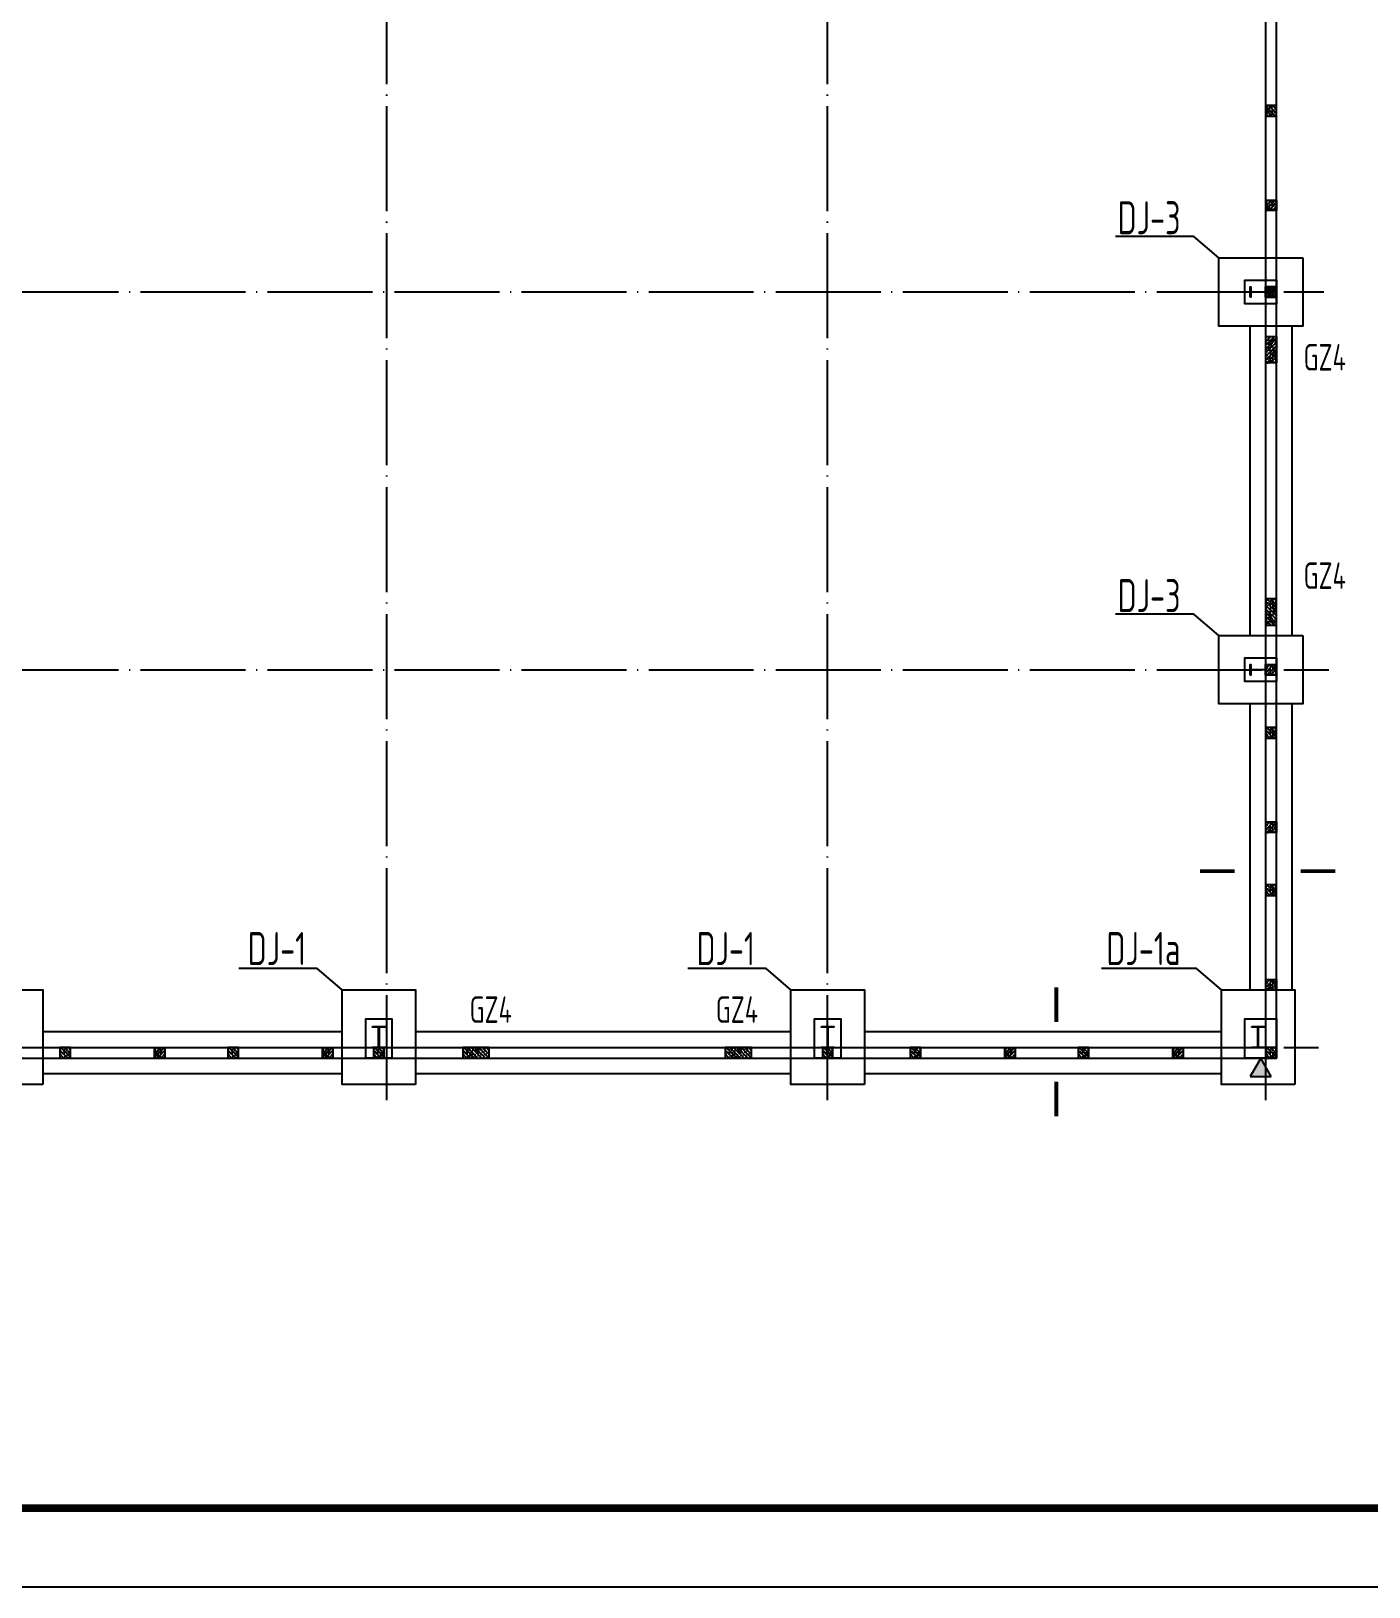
# Model space of a CAD drawing. Extents: x 32461 to 372567, y -698896 to 182569.
# Drawn here: x 129568 to 155054, y -64707 to -35060 of the extents above; entities that cross this region are included whole.
import ezdxf

# ---------------------------------------------------------------- set-up
doc = ezdxf.new("R2010")
doc.units = 0
doc.header["$LTSCALE"] = 1000
doc.header["$MEASUREMENT"] = 0
doc.linetypes.add('DASHDOT', pattern=[25.4, 12.7, -6.35, 0, -6.35])
doc.linetypes.add('DOTE', pattern=[2.42, 2, -0.2, 0.02, -0.2])
for name, color, linetype in [('DHX', 1, 'DASHDOT'), ('DIM_SYMB', 3, 'CONTINUOUS'), ('DOTE', 252, 'CONTINUOUS'), ('GZ', 30, 'CONTINUOUS'), ('GZWZ', 20, 'CONTINUOUS'), ('PUB_TITLE', 4, 'CONTINUOUS'), ('S1', 2, 'CONTINUOUS'), ('WALL', 6, 'CONTINUOUS'), ('基础', 2, 'CONTINUOUS'), ('基础编号', 255, 'CONTINUOUS'), ('柱', 2, 'CONTINUOUS'), ('钢柱', 3, 'CONTINUOUS')]:
    doc.layers.add(name, color=color, linetype=linetype)
doc.styles.add('TSSD_REIN', font='atssdeng.shx', dxfattribs={"width": 0.7, "bigfont": 'atssdchn.shx'})

msp = doc.modelspace()

# ---------------------------------------------------------------- hatches: boundary and pattern name
at = {"layer": 'DHX'}
msp.add_hatch(color=256, dxfattribs=at).paths.add_polyline_path([(152790, -54978.6), (153189.7, -54978.6), (152993.1, -54630.6)])
at = {"layer": 'GZ'}
h = msp.add_hatch(dxfattribs=at)
h.set_pattern_fill('钢筋混凝土', color=256, scale=20, style=0)
h.set_pattern_definition([(135, (206677.694, -112285.523), (35.35534, 35.35534), []), (130, (206677.69, -112285.52), (-143.45204, -12.55043), [15, -165]), (185, (206677.7, -112285.52), (27.75027, 150.43843), [12, -132]), (79.5486, (206665.74, -112286.57), (-115.70188, 137.8879), [12.74804, -140.22842]), (133.8158, (206677.7, -112245.52), (-213.4482, -33.1038), [22.5, -247.5]), (83.3644, (206659.9, -112248.28), (-186.93254, 194.82357), [19.12206, -210.3426]), (188.8158, (206677.7, -112245.52), (-186.9324, 194.8237), [18, -198]), (159, (206657.69, -112255.52), (-119.38141, -80.52378), [15, -165]), (214, (206657.7, -112255.52), (-48.66307, 145.03), [12, -132]), (108.5486, (206647.75, -112262.23), (-168.04453, 64.5061), [12.74804, -140.22842]), (142.5, (206677.694, -112285.523), (-2.43197, 66.57877), [0, -130.4, 0, -134, 0, -132.5]), (172.5, (206677.694, -112285.52), (-52.61391, 78.88234), [0, -76.4, 0, -127.4, 0, -50.5]), (212.5, (206722.294, -112285.523), (-106.764487, -4.510974), [0, -50, 0, -156, 0, -207]), (222.5, (206742.29, -112285.52), (-116.63723, 20.021), [0, -65, 0, -103.6, 0, -147])])
h.paths.add_polyline_path([(153293.1, -36480.4), (153093.1, -36480.4), (153093.1, -36680.4), (153293.1, -36680.4)])
h = msp.add_hatch(dxfattribs=at)
h.set_pattern_fill('钢筋混凝土', color=256, scale=20, style=0)
h.set_pattern_definition([(225, (206677.694, 37324.805), (35.35534, -35.35534), []), (230, (206677.69, 37324.8), (-143.45204, 12.55043), [15, -165]), (175, (206677.7, 37324.8), (27.75027, -150.43843), [12, -132]), (280.4514, (206665.74, 37325.85), (-115.70188, -137.8879), [12.74804, -140.22842]), (226.1842, (206677.7, 37284.8), (-213.4482, 33.1038), [22.5, -247.5]), (276.6356, (206659.9, 37287.56), (-186.93254, -194.82357), [19.12206, -210.3426]), (171.1842, (206677.7, 37284.8), (-186.9324, -194.8237), [18, -198]), (201, (206657.69, 37294.8), (-119.38141, 80.52378), [15, -165]), (146, (206657.7, 37294.8), (-48.66307, -145.03), [12, -132]), (251.4514, (206647.75, 37301.52), (-168.04453, -64.5061), [12.74804, -140.22842]), (217.5, (206677.694, 37324.805), (-2.43197, -66.57877), [0, -130.4, 0, -134, 0, -132.5]), (187.5, (206677.694, 37324.805), (-52.61391, -78.88234), [0, -76.4, 0, -127.4, 0, -50.5]), (147.5, (206722.294, 37324.805), (-106.764487, 4.510974), [0, -50, 0, -156, 0, -207]), (137.5, (206742.29, 37324.805), (-116.63723, -20.021), [0, -65, 0, -103.6, 0, -147])])
h.paths.add_polyline_path([(153293.1, -38480.4), (153093.1, -38480.4), (153093.1, -38280.4), (153293.1, -38280.4)])
h = msp.add_hatch(dxfattribs=at)
h.set_pattern_fill('钢筋混凝土', color=256, scale=20, style=0)
h.set_pattern_definition([(135, (206677.694, -115735.726), (35.35534, 35.35534), []), (130, (206677.69, -115735.73), (-143.45204, -12.55043), [15, -165]), (185, (206677.7, -115735.73), (27.75027, 150.43843), [12, -132]), (79.5486, (206665.74, -115736.77), (-115.70188, 137.8879), [12.74804, -140.22842]), (133.8158, (206677.7, -115695.73), (-213.4482, -33.1038), [22.5, -247.5]), (83.3644, (206659.9, -115698.48), (-186.93254, 194.82357), [19.12206, -210.3426]), (188.8158, (206677.7, -115695.73), (-186.9324, 194.8237), [18, -198]), (159, (206657.69, -115705.73), (-119.38141, -80.52378), [15, -165]), (214, (206657.7, -115705.73), (-48.66307, 145.03), [12, -132]), (108.5486, (206647.75, -115712.44), (-168.04453, 64.5061), [12.74804, -140.22842]), (142.5, (206677.694, -115735.726), (-2.43197, 66.57877), [0, -130.4, 0, -134, 0, -132.5]), (172.5, (206677.694, -115735.726), (-52.61391, 78.88234), [0, -76.4, 0, -127.4, 0, -50.5]), (212.5, (206722.294, -115735.726), (-106.764487, -4.510974), [0, -50, 0, -156, 0, -207]), (222.5, (206742.29, -115735.73), (-116.63723, 20.021), [0, -65, 0, -103.6, 0, -147])])
h.paths.add_polyline_path([(153293.1, -39930.6), (153093.1, -39930.6), (153093.1, -40130.6), (153293.1, -40130.6)])
h = msp.add_hatch(dxfattribs=at)
h.set_pattern_fill('钢筋混凝土', color=256, scale=20, style=0)
h.set_pattern_definition([(45, (99708.41, -115735.726), (-35.35534, 35.35534), []), (50, (99708.41, -115735.73), (143.45204, -12.55043), [15, -165]), (355, (99708.41, -115735.73), (-27.75027, 150.43843), [12, -132]), (100.4514, (99720.36, -115736.77), (115.70188, 137.8879), [12.74804, -140.22842]), (46.1842, (99708.4, -115695.73), (213.4482, -33.1038), [22.5, -247.5]), (96.6356, (99726.2, -115698.48), (186.93254, 194.82357), [19.12206, -210.3426]), (351.1842, (99708.4, -115695.73), (186.9324, 194.8237), [18, -198]), (21, (99728.41, -115705.73), (119.38141, -80.52378), [15, -165]), (326, (99728.41, -115705.73), (48.66307, 145.03), [12, -132]), (71.4514, (99738.36, -115712.44), (168.04453, 64.5061), [12.74804, -140.22842]), (37.5, (99708.41, -115735.726), (2.43197, 66.57877), [0, -130.4, 0, -134, 0, -132.5]), (7.5, (99708.41, -115735.726), (52.61391, 78.88234), [0, -76.4, 0, -127.4, 0, -50.5]), (327.5, (99663.81, -115735.726), (106.764487, -4.510974), [0, -50, 0, -156, 0, -207]), (317.5, (99643.81, -115735.73), (116.63723, 20.021), [0, -65, 0, -103.6, 0, -147])])
h.paths.add_polyline_path([(153093.1, -39930.6), (153293.1, -39930.6), (153293.1, -40130.6), (153093.1, -40130.6)])
h = msp.add_hatch(dxfattribs=at)
h.set_pattern_fill('钢筋混凝土', color=256, scale=20, style=0)
h.set_pattern_definition([(45, (99708.41, -116985.726), (-35.35534, 35.35534), []), (50, (99708.41, -116985.73), (143.45204, -12.55043), [15, -165]), (355, (99708.41, -116985.73), (-27.75027, 150.43843), [12, -132]), (100.4514, (99720.36, -116986.77), (115.70188, 137.8879), [12.74804, -140.22842]), (46.1842, (99708.4, -116945.73), (213.4482, -33.1038), [22.5, -247.5]), (96.6356, (99726.2, -116948.48), (186.93254, 194.82357), [19.12206, -210.3426]), (351.1842, (99708.4, -116945.73), (186.9324, 194.8237), [18, -198]), (21, (99728.41, -116955.73), (119.38141, -80.52378), [15, -165]), (326, (99728.41, -116955.73), (48.66307, 145.03), [12, -132]), (71.4514, (99738.36, -116962.44), (168.04453, 64.5061), [12.74804, -140.22842]), (37.5, (99708.41, -116985.726), (2.43197, 66.57877), [0, -130.4, 0, -134, 0, -132.5]), (7.5, (99708.41, -116985.726), (52.61391, 78.88234), [0, -76.4, 0, -127.4, 0, -50.5]), (327.5, (99663.81, -116985.726), (106.764487, -4.510974), [0, -50, 0, -156, 0, -207]), (317.5, (99643.81, -116985.73), (116.63723, 20.021), [0, -65, 0, -103.6, 0, -147])])
h.paths.add_polyline_path([(153093.1, -40880.6), (153293.1, -40880.6), (153293.1, -41380.6), (153093.1, -41380.6)])
h = msp.add_hatch(dxfattribs=at)
h.set_pattern_fill('钢筋混凝土', color=256, scale=20, style=0)
h.set_pattern_definition([(315, (99708.41, 29724.6), (-35.35534, -35.35534), []), (310, (99708.41, 29724.6), (143.45204, 12.55043), [15, -165]), (5, (99708.41, 29724.6), (-27.75027, -150.43843), [12, -132]), (259.5486, (99720.36, 29725.65), (115.70188, -137.8879), [12.74804, -140.22842]), (313.8158, (99708.4, 29684.6), (213.4482, 33.1038), [22.5, -247.5]), (263.3644, (99726.2, 29687.36), (186.93254, -194.82357), [19.12206, -210.3426]), (8.8158, (99708.4, 29684.6), (186.9324, -194.8237), [18, -198]), (339, (99728.41, 29694.6), (119.38141, 80.52378), [15, -165]), (34, (99728.41, 29694.6), (48.66307, -145.03), [12, -132]), (288.5486, (99738.36, 29701.31), (168.04453, -64.5061), [12.74804, -140.22842]), (322.5, (99708.41, 29724.6), (2.43197, -66.57877), [0, -130.4, 0, -134, 0, -132.5]), (352.5, (99708.41, 29724.6), (52.61391, -78.88234), [0, -76.4, 0, -127.4, 0, -50.5]), (32.5, (99663.81, 29724.6), (106.764487, 4.510974), [0, -50, 0, -156, 0, -207]), (42.5, (99643.81, 29724.6), (116.63723, -20.021), [0, -65, 0, -103.6, 0, -147])])
h.paths.add_polyline_path([(153093.1, -46380.6), (153293.1, -46380.6), (153293.1, -45880.6), (153093.1, -45880.6)])
h = msp.add_hatch(dxfattribs=at)
h.set_pattern_fill('钢筋混凝土', color=256, scale=20, style=0)
h.set_pattern_definition([(45, (99708.41, -122935.726), (-35.35534, 35.35534), []), (50, (99708.41, -122935.73), (143.45204, -12.55043), [15, -165]), (355, (99708.41, -122935.73), (-27.75027, 150.43843), [12, -132]), (100.4514, (99720.36, -122936.77), (115.70188, 137.8879), [12.74804, -140.22842]), (46.1842, (99708.4, -122895.73), (213.4482, -33.1038), [22.5, -247.5]), (96.6356, (99726.2, -122898.48), (186.93254, 194.82357), [19.12206, -210.3426]), (351.1842, (99708.4, -122895.73), (186.9324, 194.8237), [18, -198]), (21, (99728.41, -122905.73), (119.38141, -80.52378), [15, -165]), (326, (99728.41, -122905.73), (48.66307, 145.03), [12, -132]), (71.4514, (99738.36, -122912.44), (168.04453, 64.5061), [12.74804, -140.22842]), (37.5, (99708.41, -122935.726), (2.43197, 66.57877), [0, -130.4, 0, -134, 0, -132.5]), (7.5, (99708.41, -122935.726), (52.61391, 78.88234), [0, -76.4, 0, -127.4, 0, -50.5]), (327.5, (99663.81, -122935.726), (106.764487, -4.510974), [0, -50, 0, -156, 0, -207]), (317.5, (99643.81, -122935.73), (116.63723, 20.021), [0, -65, 0, -103.6, 0, -147])])
h.paths.add_polyline_path([(153093.1, -47130.6), (153293.1, -47130.6), (153293.1, -47330.6), (153093.1, -47330.6)])
h = msp.add_hatch(dxfattribs=at)
h.set_pattern_fill('钢筋混凝土', color=256, scale=20, style=0)
h.set_pattern_definition([(315, (99708.41, 27274.32), (-35.35534, -35.35534), []), (310, (99708.41, 27274.32), (143.45204, 12.55043), [15, -165]), (5, (99708.41, 27274.32), (-27.75027, -150.43843), [12, -132]), (259.5486, (99720.36, 27275.37), (115.70188, -137.8879), [12.74804, -140.22842]), (313.8158, (99708.4, 27234.32), (213.4482, 33.1038), [22.5, -247.5]), (263.3644, (99726.2, 27237.08), (186.93254, -194.82357), [19.12206, -210.3426]), (8.8158, (99708.4, 27234.32), (186.9324, -194.8237), [18, -198]), (339, (99728.41, 27244.32), (119.38141, 80.52378), [15, -165]), (34, (99728.41, 27244.32), (48.66307, -145.03), [12, -132]), (288.5486, (99738.36, 27251.03), (168.04453, -64.5061), [12.74804, -140.22842]), (322.5, (99708.41, 27274.32), (2.43197, -66.57877), [0, -130.4, 0, -134, 0, -132.5]), (352.5, (99708.41, 27274.32), (52.61391, -78.88234), [0, -76.4, 0, -127.4, 0, -50.5]), (32.5, (99663.81, 27274.32), (106.764487, 4.510974), [0, -50, 0, -156, 0, -207]), (42.5, (99643.81, 27274.32), (116.63723, -20.021), [0, -65, 0, -103.6, 0, -147])])
h.paths.add_polyline_path([(153093.1, -48530.8), (153293.1, -48530.8), (153293.1, -48330.8), (153093.1, -48330.8)])
h = msp.add_hatch(dxfattribs=at)
h.set_pattern_fill('钢筋混凝土', color=256, scale=20, style=0)
h.set_pattern_definition([(45, (99708.41, -125936.01), (-35.35534, 35.35534), []), (50, (99708.41, -125936.01), (143.45204, -12.55043), [15, -165]), (355, (99708.41, -125936.01), (-27.75027, 150.43843), [12, -132]), (100.4514, (99720.36, -125937.05), (115.70188, 137.8879), [12.74804, -140.22842]), (46.1842, (99708.4, -125896.01), (213.4482, -33.1038), [22.5, -247.5]), (96.6356, (99726.2, -125898.77), (186.93254, 194.82357), [19.12206, -210.3426]), (351.1842, (99708.4, -125896), (186.9324, 194.8237), [18, -198]), (21, (99728.41, -125906.01), (119.38141, -80.52378), [15, -165]), (326, (99728.41, -125906.01), (48.66307, 145.03), [12, -132]), (71.4514, (99738.36, -125912.72), (168.04453, 64.5061), [12.74804, -140.22842]), (37.5, (99708.41, -125936.01), (2.43197, 66.57877), [0, -130.4, 0, -134, 0, -132.5]), (7.5, (99708.41, -125936.01), (52.61391, 78.88234), [0, -76.4, 0, -127.4, 0, -50.5]), (327.5, (99663.81, -125936.01), (106.764487, -4.510974), [0, -50, 0, -156, 0, -207]), (317.5, (99643.81, -125936.01), (116.63723, 20.021), [0, -65, 0, -103.6, 0, -147])])
h.paths.add_polyline_path([(153093.1, -50130.8), (153293.1, -50130.8), (153293.1, -50330.8), (153093.1, -50330.8)])
h = msp.add_hatch(dxfattribs=at)
h.set_pattern_fill('钢筋混凝土', color=256, scale=20, style=0)
h.set_pattern_definition([(315, (99708.41, 24274.805), (-35.35534, -35.35534), []), (310, (99708.41, 24274.8), (143.45204, 12.55043), [15, -165]), (5, (99708.41, 24274.8), (-27.75027, -150.43843), [12, -132]), (259.5486, (99720.36, 24275.85), (115.70188, -137.8879), [12.74804, -140.22842]), (313.8158, (99708.4, 24234.8), (213.4482, 33.1038), [22.5, -247.5]), (263.3644, (99726.2, 24237.56), (186.93254, -194.82357), [19.12206, -210.3426]), (8.8158, (99708.4, 24234.8), (186.9324, -194.8237), [18, -198]), (339, (99728.41, 24244.8), (119.38141, 80.52378), [15, -165]), (34, (99728.41, 24244.8), (48.66307, -145.03), [12, -132]), (288.5486, (99738.36, 24251.52), (168.04453, -64.5061), [12.74804, -140.22842]), (322.5, (99708.41, 24274.805), (2.43197, -66.57877), [0, -130.4, 0, -134, 0, -132.5]), (352.5, (99708.41, 24274.805), (52.61391, -78.88234), [0, -76.4, 0, -127.4, 0, -50.5]), (32.5, (99663.81, 24274.805), (106.764487, 4.510974), [0, -50, 0, -156, 0, -207]), (42.5, (99643.81, 24274.805), (116.63723, -20.021), [0, -65, 0, -103.6, 0, -147])])
h.paths.add_polyline_path([(153093.1, -51530.4), (153293.1, -51530.4), (153293.1, -51330.4), (153093.1, -51330.4)])
h = msp.add_hatch(dxfattribs=at)
h.set_pattern_fill('钢筋混凝土', color=256, scale=20, style=0)
h.set_pattern_definition([(45, (99708.41, -128935.523), (-35.35534, 35.35534), []), (50, (99708.41, -128935.52), (143.45204, -12.55043), [15, -165]), (355, (99708.41, -128935.52), (-27.75027, 150.43843), [12, -132]), (100.4514, (99720.36, -128936.57), (115.70188, 137.8879), [12.74804, -140.22842]), (46.1842, (99708.4, -128895.52), (213.4482, -33.1038), [22.5, -247.5]), (96.6356, (99726.2, -128898.28), (186.93254, 194.82357), [19.12206, -210.3426]), (351.1842, (99708.4, -128895.52), (186.9324, 194.8237), [18, -198]), (21, (99728.41, -128905.52), (119.38141, -80.52378), [15, -165]), (326, (99728.41, -128905.52), (48.66307, 145.03), [12, -132]), (71.4514, (99738.36, -128912.23), (168.04453, 64.5061), [12.74804, -140.22842]), (37.5, (99708.41, -128935.523), (2.43197, 66.57877), [0, -130.4, 0, -134, 0, -132.5]), (7.5, (99708.41, -128935.52), (52.61391, 78.88234), [0, -76.4, 0, -127.4, 0, -50.5]), (327.5, (99663.81, -128935.523), (106.764487, -4.510974), [0, -50, 0, -156, 0, -207]), (317.5, (99643.81, -128935.52), (116.63723, 20.021), [0, -65, 0, -103.6, 0, -147])])
h.paths.add_polyline_path([(153093.1, -53130.4), (153293.1, -53130.4), (153293.1, -53330.4), (153093.1, -53330.4)])
h = msp.add_hatch(dxfattribs=at)
h.set_pattern_fill('钢筋混凝土', color=256, scale=20, style=0)
h.set_pattern_definition([(315, (76733.367, 21174.6), (-35.35534, -35.35534), []), (310, (76733.37, 21174.6), (143.45204, 12.55043), [15, -165]), (5, (76733.37, 21174.6), (-27.75027, -150.43843), [12, -132]), (259.5486, (76745.32, 21175.65), (115.70188, -137.8879), [12.74804, -140.22842]), (313.8158, (76733.37, 21134.6), (213.4482, 33.1038), [22.5, -247.5]), (263.3644, (76751.15, 21137.36), (186.93254, -194.82357), [19.12206, -210.3426]), (8.8158, (76733.37, 21134.6), (186.9324, -194.8237), [18, -198]), (339, (76753.37, 21144.6), (119.38141, 80.52378), [15, -165]), (34, (76753.37, 21144.6), (48.66307, -145.03), [12, -132]), (288.5486, (76763.32, 21151.31), (168.04453, -64.5061), [12.74804, -140.22842]), (322.5, (76733.37, 21174.6), (2.43197, -66.57877), [0, -130.4, 0, -134, 0, -132.5]), (352.5, (76733.37, 21174.6), (52.61391, -78.88234), [0, -76.4, 0, -127.4, 0, -50.5]), (32.5, (76688.77, 21174.6), (106.764487, 4.510974), [0, -50, 0, -156, 0, -207]), (42.5, (76668.77, 21174.6), (116.63723, -20.021), [0, -65, 0, -103.6, 0, -147])])
h.paths.add_polyline_path([(130118, -54630.6), (130318, -54630.6), (130318, -54430.6), (130118, -54430.6)])
h = msp.add_hatch(dxfattribs=at)
h.set_pattern_fill('钢筋混凝土', color=256, scale=20, style=0)
h.set_pattern_definition([(225, (185502.65, 21174.6), (35.35534, -35.35534), []), (230, (185502.65, 21174.6), (-143.45204, 12.55043), [15, -165]), (175, (185502.65, 21174.6), (27.75027, -150.43843), [12, -132]), (280.4514, (185490.7, 21175.65), (-115.70188, -137.8879), [12.74804, -140.22842]), (226.1842, (185502.65, 21134.6), (-213.4482, 33.1038), [22.5, -247.5]), (276.6356, (185484.86, 21137.36), (-186.93254, -194.82357), [19.12206, -210.3426]), (171.1842, (185502.65, 21134.6), (-186.9324, -194.8237), [18, -198]), (201, (185482.65, 21144.6), (-119.38141, 80.52378), [15, -165]), (146, (185482.65, 21144.6), (-48.66307, -145.03), [12, -132]), (251.4514, (185472.7, 21151.31), (-168.04453, -64.5061), [12.74804, -140.22842]), (217.5, (185502.65, 21174.6), (-2.43197, -66.57877), [0, -130.4, 0, -134, 0, -132.5]), (187.5, (185502.65, 21174.6), (-52.61391, -78.88234), [0, -76.4, 0, -127.4, 0, -50.5]), (147.5, (185547.25, 21174.6), (-106.764487, 4.510974), [0, -50, 0, -156, 0, -207]), (137.5, (185567.25, 21174.6), (-116.63723, -20.021), [0, -65, 0, -103.6, 0, -147])])
h.paths.add_polyline_path([(132118, -54630.6), (131918, -54630.6), (131918, -54430.6), (132118, -54430.6)])
h = msp.add_hatch(dxfattribs=at)
h.set_pattern_fill('钢筋混凝土', color=256, scale=20, style=0)
h.set_pattern_definition([(315, (79933.673, 21174.6), (-35.35534, -35.35534), []), (310, (79933.67, 21174.6), (143.45204, 12.55043), [15, -165]), (5, (79933.67, 21174.6), (-27.75027, -150.43843), [12, -132]), (259.5486, (79945.63, 21175.65), (115.70188, -137.8879), [12.74804, -140.22842]), (313.8158, (79933.67, 21134.6), (213.4482, 33.1038), [22.5, -247.5]), (263.3644, (79951.46, 21137.36), (186.93254, -194.82357), [19.12206, -210.3426]), (8.8158, (79933.67, 21134.6), (186.9324, -194.8237), [18, -198]), (339, (79953.67, 21144.6), (119.38141, 80.52378), [15, -165]), (34, (79953.67, 21144.6), (48.66307, -145.03), [12, -132]), (288.5486, (79963.62, 21151.31), (168.04453, -64.5061), [12.74804, -140.22842]), (322.5, (79933.673, 21174.6), (2.43197, -66.57877), [0, -130.4, 0, -134, 0, -132.5]), (352.5, (79933.67, 21174.6), (52.61391, -78.88234), [0, -76.4, 0, -127.4, 0, -50.5]), (32.5, (79889.073, 21174.6), (106.764487, 4.510974), [0, -50, 0, -156, 0, -207]), (42.5, (79869.07, 21174.6), (116.63723, -20.021), [0, -65, 0, -103.6, 0, -147])])
h.paths.add_polyline_path([(133318.3, -54630.6), (133518.3, -54630.6), (133518.3, -54430.6), (133318.3, -54430.6)])
h = msp.add_hatch(dxfattribs=at)
h.set_pattern_fill('钢筋混凝土', color=256, scale=20, style=0)
h.set_pattern_definition([(225, (188702.96, 21174.6), (35.35534, -35.35534), []), (230, (188702.96, 21174.6), (-143.45204, 12.55043), [15, -165]), (175, (188702.96, 21174.6), (27.75027, -150.43843), [12, -132]), (280.4514, (188691, 21175.65), (-115.70188, -137.8879), [12.74804, -140.22842]), (226.1842, (188702.96, 21134.6), (-213.4482, 33.1038), [22.5, -247.5]), (276.6356, (188685.17, 21137.36), (-186.93254, -194.82357), [19.12206, -210.3426]), (171.1842, (188702.96, 21134.6), (-186.9324, -194.8237), [18, -198]), (201, (188682.96, 21144.6), (-119.38141, 80.52378), [15, -165]), (146, (188682.96, 21144.6), (-48.66307, -145.03), [12, -132]), (251.4514, (188673.01, 21151.31), (-168.04453, -64.5061), [12.74804, -140.22842]), (217.5, (188702.96, 21174.6), (-2.43197, -66.57877), [0, -130.4, 0, -134, 0, -132.5]), (187.5, (188702.96, 21174.6), (-52.61391, -78.88234), [0, -76.4, 0, -127.4, 0, -50.5]), (147.5, (188747.56, 21174.6), (-106.764487, 4.510974), [0, -50, 0, -156, 0, -207]), (137.5, (188767.56, 21174.6), (-116.63723, -20.021), [0, -65, 0, -103.6, 0, -147])])
h.paths.add_polyline_path([(135318.3, -54630.6), (135118.3, -54630.6), (135118.3, -54430.6), (135318.3, -54430.6)])
h = msp.add_hatch(dxfattribs=at)
h.set_pattern_fill('钢筋混凝土', color=256, scale=20, style=0)
h.set_pattern_definition([(315, (82708.41, 21174.6), (-35.35534, -35.35534), []), (310, (82708.41, 21174.6), (143.45204, 12.55043), [15, -165]), (5, (82708.41, 21174.6), (-27.75027, -150.43843), [12, -132]), (259.5486, (82720.36, 21175.65), (115.70188, -137.8879), [12.74804, -140.22842]), (313.8158, (82708.4, 21134.6), (213.4482, 33.1038), [22.5, -247.5]), (263.3644, (82726.2, 21137.36), (186.93254, -194.82357), [19.12206, -210.3426]), (8.8158, (82708.4, 21134.6), (186.9324, -194.8237), [18, -198]), (339, (82728.41, 21144.6), (119.38141, 80.52378), [15, -165]), (34, (82728.41, 21144.6), (48.66307, -145.03), [12, -132]), (288.5486, (82738.36, 21151.31), (168.04453, -64.5061), [12.74804, -140.22842]), (322.5, (82708.41, 21174.6), (2.43197, -66.57877), [0, -130.4, 0, -134, 0, -132.5]), (352.5, (82708.41, 21174.6), (52.61391, -78.88234), [0, -76.4, 0, -127.4, 0, -50.5]), (32.5, (82663.81, 21174.6), (106.764487, 4.510974), [0, -50, 0, -156, 0, -207]), (42.5, (82643.81, 21174.6), (116.63723, -20.021), [0, -65, 0, -103.6, 0, -147])])
h.paths.add_polyline_path([(136093.1, -54630.6), (136293.1, -54630.6), (136293.1, -54430.6), (136093.1, -54430.6)])
h = msp.add_hatch(dxfattribs=at)
h.set_pattern_fill('钢筋混凝土', color=256, scale=20, style=0)
h.set_pattern_definition([(315, (84408.41, 21174.6), (-35.35534, -35.35534), []), (310, (84408.41, 21174.6), (143.45204, 12.55043), [15, -165]), (5, (84408.41, 21174.6), (-27.75027, -150.43843), [12, -132]), (259.5486, (84420.36, 21175.65), (115.70188, -137.8879), [12.74804, -140.22842]), (313.8158, (84408.4, 21134.6), (213.4482, 33.1038), [22.5, -247.5]), (263.3644, (84426.2, 21137.36), (186.93254, -194.82357), [19.12206, -210.3426]), (8.8158, (84408.4, 21134.6), (186.9324, -194.8237), [18, -198]), (339, (84428.41, 21144.6), (119.38141, 80.52378), [15, -165]), (34, (84428.41, 21144.6), (48.66307, -145.03), [12, -132]), (288.5486, (84438.36, 21151.31), (168.04453, -64.5061), [12.74804, -140.22842]), (322.5, (84408.41, 21174.6), (2.43197, -66.57877), [0, -130.4, 0, -134, 0, -132.5]), (352.5, (84408.41, 21174.6), (52.61391, -78.88234), [0, -76.4, 0, -127.4, 0, -50.5]), (32.5, (84363.81, 21174.6), (106.764487, 4.510974), [0, -50, 0, -156, 0, -207]), (42.5, (84343.81, 21174.6), (116.63723, -20.021), [0, -65, 0, -103.6, 0, -147])])
h.paths.add_polyline_path([(137793.1, -54630.6), (138293.1, -54630.6), (138293.1, -54430.6), (137793.1, -54430.6)])
h = msp.add_hatch(dxfattribs=at)
h.set_pattern_fill('钢筋混凝土', color=256, scale=20, style=0)
h.set_pattern_definition([(315, (89408.41, 21174.6), (-35.35534, -35.35534), []), (310, (89408.41, 21174.6), (143.45204, 12.55043), [15, -165]), (5, (89408.41, 21174.6), (-27.75027, -150.43843), [12, -132]), (259.5486, (89420.36, 21175.65), (115.70188, -137.8879), [12.74804, -140.22842]), (313.8158, (89408.4, 21134.6), (213.4482, 33.1038), [22.5, -247.5]), (263.3644, (89426.2, 21137.36), (186.93254, -194.82357), [19.12206, -210.3426]), (8.8158, (89408.4, 21134.6), (186.9324, -194.8237), [18, -198]), (339, (89428.41, 21144.6), (119.38141, 80.52378), [15, -165]), (34, (89428.41, 21144.6), (48.66307, -145.03), [12, -132]), (288.5486, (89438.36, 21151.31), (168.04453, -64.5061), [12.74804, -140.22842]), (322.5, (89408.41, 21174.6), (2.43197, -66.57877), [0, -130.4, 0, -134, 0, -132.5]), (352.5, (89408.41, 21174.6), (52.61391, -78.88234), [0, -76.4, 0, -127.4, 0, -50.5]), (32.5, (89363.81, 21174.6), (106.764487, 4.510974), [0, -50, 0, -156, 0, -207]), (42.5, (89343.81, 21174.6), (116.63723, -20.021), [0, -65, 0, -103.6, 0, -147])])
h.paths.add_polyline_path([(142793.1, -54630.6), (143293.1, -54630.6), (143293.1, -54430.6), (142793.1, -54430.6)])
h = msp.add_hatch(dxfattribs=at)
h.set_pattern_fill('钢筋混凝土', color=256, scale=20, style=0)
h.set_pattern_definition([(315, (91258.41, 21174.6), (-35.35534, -35.35534), []), (310, (91258.41, 21174.6), (143.45204, 12.55043), [15, -165]), (5, (91258.41, 21174.6), (-27.75027, -150.43843), [12, -132]), (259.5486, (91270.36, 21175.65), (115.70188, -137.8879), [12.74804, -140.22842]), (313.8158, (91258.4, 21134.6), (213.4482, 33.1038), [22.5, -247.5]), (263.3644, (91276.2, 21137.36), (186.93254, -194.82357), [19.12206, -210.3426]), (8.8158, (91258.4, 21134.6), (186.9324, -194.8237), [18, -198]), (339, (91278.41, 21144.6), (119.38141, 80.52378), [15, -165]), (34, (91278.41, 21144.6), (48.66307, -145.03), [12, -132]), (288.5486, (91288.36, 21151.31), (168.04453, -64.5061), [12.74804, -140.22842]), (322.5, (91258.41, 21174.6), (2.43197, -66.57877), [0, -130.4, 0, -134, 0, -132.5]), (352.5, (91258.41, 21174.6), (52.61391, -78.88234), [0, -76.4, 0, -127.4, 0, -50.5]), (32.5, (91213.81, 21174.6), (106.764487, 4.510974), [0, -50, 0, -156, 0, -207]), (42.5, (91193.81, 21174.6), (116.63723, -20.021), [0, -65, 0, -103.6, 0, -147])])
h.paths.add_polyline_path([(144643.1, -54630.6), (144843.1, -54630.6), (144843.1, -54430.6), (144643.1, -54430.6)])
h = msp.add_hatch(dxfattribs=at)
h.set_pattern_fill('钢筋混凝土', color=256, scale=20, style=0)
h.set_pattern_definition([(315, (92933.35, 21174.6), (-35.35534, -35.35534), []), (310, (92933.35, 21174.6), (143.45204, 12.55043), [15, -165]), (5, (92933.35, 21174.6), (-27.75027, -150.43843), [12, -132]), (259.5486, (92945.3, 21175.65), (115.70188, -137.8879), [12.74804, -140.22842]), (313.8158, (92933.35, 21134.6), (213.4482, 33.1038), [22.5, -247.5]), (263.3644, (92951.14, 21137.36), (186.93254, -194.82357), [19.12206, -210.3426]), (8.8158, (92933.35, 21134.6), (186.9324, -194.8237), [18, -198]), (339, (92953.35, 21144.6), (119.38141, 80.52378), [15, -165]), (34, (92953.35, 21144.6), (48.66307, -145.03), [12, -132]), (288.5486, (92963.3, 21151.31), (168.04453, -64.5061), [12.74804, -140.22842]), (322.5, (92933.35, 21174.6), (2.43197, -66.57877), [0, -130.4, 0, -134, 0, -132.5]), (352.5, (92933.35, 21174.6), (52.61391, -78.88234), [0, -76.4, 0, -127.4, 0, -50.5]), (32.5, (92888.75, 21174.6), (106.764487, 4.510974), [0, -50, 0, -156, 0, -207]), (42.5, (92868.75, 21174.6), (116.63723, -20.021), [0, -65, 0, -103.6, 0, -147])])
h.paths.add_polyline_path([(146318, -54630.6), (146518, -54630.6), (146518, -54430.6), (146318, -54430.6)])
h = msp.add_hatch(dxfattribs=at)
h.set_pattern_fill('钢筋混凝土', color=256, scale=20, style=0)
h.set_pattern_definition([(225, (201702.636, 21174.6), (35.35534, -35.35534), []), (230, (201702.64, 21174.6), (-143.45204, 12.55043), [15, -165]), (175, (201702.64, 21174.6), (27.75027, -150.43843), [12, -132]), (280.4514, (201690.68, 21175.65), (-115.70188, -137.8879), [12.74804, -140.22842]), (226.1842, (201702.64, 21134.6), (-213.4482, 33.1038), [22.5, -247.5]), (276.6356, (201684.85, 21137.36), (-186.93254, -194.82357), [19.12206, -210.3426]), (171.1842, (201702.64, 21134.6), (-186.9324, -194.8237), [18, -198]), (201, (201682.64, 21144.6), (-119.38141, 80.52378), [15, -165]), (146, (201682.64, 21144.6), (-48.66307, -145.03), [12, -132]), (251.4514, (201672.69, 21151.31), (-168.04453, -64.5061), [12.74804, -140.22842]), (217.5, (201702.636, 21174.6), (-2.43197, -66.57877), [0, -130.4, 0, -134, 0, -132.5]), (187.5, (201702.636, 21174.6), (-52.61391, -78.88234), [0, -76.4, 0, -127.4, 0, -50.5]), (147.5, (201747.236, 21174.6), (-106.764487, 4.510974), [0, -50, 0, -156, 0, -207]), (137.5, (201767.24, 21174.6), (-116.63723, -20.021), [0, -65, 0, -103.6, 0, -147])])
h.paths.add_polyline_path([(148318, -54630.6), (148118, -54630.6), (148118, -54430.6), (148318, -54430.6)])
h = msp.add_hatch(dxfattribs=at)
h.set_pattern_fill('钢筋混凝土', color=256, scale=20, style=0)
h.set_pattern_definition([(315, (96133.657, 21174.6), (-35.35534, -35.35534), []), (310, (96133.66, 21174.6), (143.45204, 12.55043), [15, -165]), (5, (96133.66, 21174.6), (-27.75027, -150.43843), [12, -132]), (259.5486, (96145.61, 21175.65), (115.70188, -137.8879), [12.74804, -140.22842]), (313.8158, (96133.66, 21134.6), (213.4482, 33.1038), [22.5, -247.5]), (263.3644, (96151.44, 21137.36), (186.93254, -194.82357), [19.12206, -210.3426]), (8.8158, (96133.66, 21134.6), (186.9324, -194.8237), [18, -198]), (339, (96153.66, 21144.6), (119.38141, 80.52378), [15, -165]), (34, (96153.66, 21144.6), (48.66307, -145.03), [12, -132]), (288.5486, (96163.6, 21151.31), (168.04453, -64.5061), [12.74804, -140.22842]), (322.5, (96133.657, 21174.6), (2.43197, -66.57877), [0, -130.4, 0, -134, 0, -132.5]), (352.5, (96133.66, 21174.6), (52.61391, -78.88234), [0, -76.4, 0, -127.4, 0, -50.5]), (32.5, (96089.057, 21174.6), (106.764487, 4.510974), [0, -50, 0, -156, 0, -207]), (42.5, (96069.06, 21174.6), (116.63723, -20.021), [0, -65, 0, -103.6, 0, -147])])
h.paths.add_polyline_path([(149518.3, -54630.6), (149718.3, -54630.6), (149718.3, -54430.6), (149518.3, -54430.6)])
h = msp.add_hatch(dxfattribs=at)
h.set_pattern_fill('钢筋混凝土', color=256, scale=20, style=0)
h.set_pattern_definition([(225, (204902.94, 21174.6), (35.35534, -35.35534), []), (230, (204902.94, 21174.6), (-143.45204, 12.55043), [15, -165]), (175, (204902.94, 21174.6), (27.75027, -150.43843), [12, -132]), (280.4514, (204890.99, 21175.65), (-115.70188, -137.8879), [12.74804, -140.22842]), (226.1842, (204902.94, 21134.6), (-213.4482, 33.1038), [22.5, -247.5]), (276.6356, (204885.15, 21137.36), (-186.93254, -194.82357), [19.12206, -210.3426]), (171.1842, (204902.94, 21134.6), (-186.9324, -194.8237), [18, -198]), (201, (204882.94, 21144.6), (-119.38141, 80.52378), [15, -165]), (146, (204882.94, 21144.6), (-48.66307, -145.03), [12, -132]), (251.4514, (204872.99, 21151.31), (-168.04453, -64.5061), [12.74804, -140.22842]), (217.5, (204902.94, 21174.6), (-2.43197, -66.57877), [0, -130.4, 0, -134, 0, -132.5]), (187.5, (204902.94, 21174.6), (-52.61391, -78.88234), [0, -76.4, 0, -127.4, 0, -50.5]), (147.5, (204947.54, 21174.6), (-106.764487, 4.510974), [0, -50, 0, -156, 0, -207]), (137.5, (204967.54, 21174.6), (-116.63723, -20.021), [0, -65, 0, -103.6, 0, -147])])
h.paths.add_polyline_path([(151518.3, -54630.6), (151318.3, -54630.6), (151318.3, -54430.6), (151518.3, -54430.6)])
h = msp.add_hatch(dxfattribs=at)
h.set_pattern_fill('钢筋混凝土', color=256, scale=20, style=0)
h.set_pattern_definition([(315, (99708.41, 21174.6), (-35.35534, -35.35534), []), (310, (99708.41, 21174.6), (143.45204, 12.55043), [15, -165]), (5, (99708.41, 21174.6), (-27.75027, -150.43843), [12, -132]), (259.5486, (99720.36, 21175.65), (115.70188, -137.8879), [12.74804, -140.22842]), (313.8158, (99708.4, 21134.6), (213.4482, 33.1038), [22.5, -247.5]), (263.3644, (99726.2, 21137.36), (186.93254, -194.82357), [19.12206, -210.3426]), (8.8158, (99708.4, 21134.6), (186.9324, -194.8237), [18, -198]), (339, (99728.41, 21144.6), (119.38141, 80.52378), [15, -165]), (34, (99728.41, 21144.6), (48.66307, -145.03), [12, -132]), (288.5486, (99738.36, 21151.31), (168.04453, -64.5061), [12.74804, -140.22842]), (322.5, (99708.41, 21174.6), (2.43197, -66.57877), [0, -130.4, 0, -134, 0, -132.5]), (352.5, (99708.41, 21174.6), (52.61391, -78.88234), [0, -76.4, 0, -127.4, 0, -50.5]), (32.5, (99663.81, 21174.6), (106.764487, 4.510974), [0, -50, 0, -156, 0, -207]), (42.5, (99643.81, 21174.6), (116.63723, -20.021), [0, -65, 0, -103.6, 0, -147])])
h.paths.add_polyline_path([(153093.1, -54630.6), (153293.1, -54630.6), (153293.1, -54430.6), (153093.1, -54430.6)])

# ---------------------------------------------------------------- linework, layer by layer
at = {"layer": 'DHX'}
msp.add_lwpolyline([(152790, -54978.6), (153189.7, -54978.6), (152993.1, -54630.6)], close=True, dxfattribs=at)
at = {"layer": 'DIM_SYMB', "const_width": 75}
for points in [[(151837.3, -51068.6), (152497.1, -51068.6)], [(153755.5, -51068.6), (154415.3, -51068.6)], [(149097.2, -53281.7), (149097.2, -53941.5)], [(149097.2, -55079.7), (149097.2, -55739.5)]]:
    msp.add_lwpolyline(points, dxfattribs=at)
at = {"layer": 'DOTE', "color": 251, "linetype": 'DOTE'}
for p, q in [((136343.1, -55430.6), (136343.1, -10430.6)), ((144743.1, -55430.6), (144743.1, -10430.6)), ((153093.1, -55430.6), (153093.1, -10430.6)), ((88093.1, -40030.6), (154193.1, -40030.6)), ((88093.1, -47230.6), (154293.1, -47230.6)), ((88093.1, -54430.6), (154093.1, -54430.6))]:
    msp.add_line(p, q, dxfattribs=at)
at = {"layer": 'GZ'}
for points in [[(153293.1, -36480.4), (153093.1, -36480.4), (153093.1, -36680.4), (153293.1, -36680.4)], [(153293.1, -38480.4), (153093.1, -38480.4), (153093.1, -38280.4), (153293.1, -38280.4)], [(153293.1, -39930.6), (153093.1, -39930.6), (153093.1, -40130.6), (153293.1, -40130.6)], [(153093.1, -39930.6), (153293.1, -39930.6), (153293.1, -40130.6), (153093.1, -40130.6)], [(153093.1, -40880.6), (153293.1, -40880.6), (153293.1, -41380.6), (153093.1, -41380.6)], [(153093.1, -46380.6), (153293.1, -46380.6), (153293.1, -45880.6), (153093.1, -45880.6)], [(153093.1, -47130.6), (153293.1, -47130.6), (153293.1, -47330.6), (153093.1, -47330.6)], [(153093.1, -48530.8), (153293.1, -48530.8), (153293.1, -48330.8), (153093.1, -48330.8)], [(153093.1, -50130.8), (153293.1, -50130.8), (153293.1, -50330.8), (153093.1, -50330.8)], [(153093.1, -51530.4), (153293.1, -51530.4), (153293.1, -51330.4), (153093.1, -51330.4)], [(153093.1, -53130.4), (153293.1, -53130.4), (153293.1, -53330.4), (153093.1, -53330.4)], [(130118, -54630.6), (130318, -54630.6), (130318, -54430.6), (130118, -54430.6)], [(132118, -54630.6), (131918, -54630.6), (131918, -54430.6), (132118, -54430.6)], [(133318.3, -54630.6), (133518.3, -54630.6), (133518.3, -54430.6), (133318.3, -54430.6)], [(135318.3, -54630.6), (135118.3, -54630.6), (135118.3, -54430.6), (135318.3, -54430.6)], [(136093.1, -54630.6), (136293.1, -54630.6), (136293.1, -54430.6), (136093.1, -54430.6)], [(137793.1, -54630.6), (138293.1, -54630.6), (138293.1, -54430.6), (137793.1, -54430.6)], [(142793.1, -54630.6), (143293.1, -54630.6), (143293.1, -54430.6), (142793.1, -54430.6)], [(144643.1, -54630.6), (144843.1, -54630.6), (144843.1, -54430.6), (144643.1, -54430.6)], [(146318, -54630.6), (146518, -54630.6), (146518, -54430.6), (146318, -54430.6)], [(148318, -54630.6), (148118, -54630.6), (148118, -54430.6), (148318, -54430.6)], [(149518.3, -54630.6), (149718.3, -54630.6), (149718.3, -54430.6), (149518.3, -54430.6)], [(151518.3, -54630.6), (151318.3, -54630.6), (151318.3, -54430.6), (151518.3, -54430.6)], [(153093.1, -54630.6), (153293.1, -54630.6), (153293.1, -54430.6), (153093.1, -54430.6)]]:
    msp.add_lwpolyline(points, close=True, dxfattribs=at)
at = {"layer": 'PUB_TITLE'}
msp.add_lwpolyline([(74273.1, -64706.8), (185723.1, -64706.8), (185723.1, -1706.8), (74273.1, -1706.8)], close=True, dxfattribs=at)
at = {"layer": 'PUB_TITLE', "const_width": 150}
msp.add_lwpolyline([(78023.1, -63206.8), (184223.1, -63206.8), (184223.1, -3206.8), (78023.1, -3206.8)], close=True, dxfattribs=at)
at = {"layer": 'S1'}
for p, q in [((152793.1, -46580.6), (152793.1, -40680.6)), ((153593.1, -46580.6), (153593.1, -40680.6)), ((152793.1, -53330.6), (152793.1, -47880.6)), ((153593.1, -53330.6), (153593.1, -47880.6)), ((135493.1, -54130.6), (129793.1, -54130.6)), ((144043.1, -54130.6), (136893.1, -54130.6)), ((152243.1, -54130.6), (145443.1, -54130.6)), ((135493.1, -54930.6), (129793.1, -54930.6)), ((144043.1, -54930.6), (136893.1, -54930.6)), ((152243.1, -54930.6), (145443.1, -54930.6))]:
    msp.add_line(p, q, dxfattribs=at)
at = {"layer": 'WALL'}
for p, q in [((153093.1, -54630.6), (153093.1, -33280.6)), ((153293.1, -54630.6), (153293.1, -33280.6)), ((89093.1, -54430.6), (153093.1, -54430.6)), ((88893.1, -54630.6), (153293.1, -54630.6))]:
    msp.add_line(p, q, dxfattribs=at)
at = {"layer": '基础'}
for points in [[(153793.1, -39380.6), (153793.1, -40680.6), (152193.1, -40680.6), (152193.1, -39380.6)], [(153793.1, -46580.6), (153793.1, -47880.6), (152193.1, -47880.6), (152193.1, -46580.6)], [(129793.1, -55130.6), (128393.1, -55130.6), (128393.1, -53330.6), (129793.1, -53330.6)], [(136893.1, -55130.6), (135493.1, -55130.6), (135493.1, -53330.6), (136893.1, -53330.6)], [(145443.1, -55130.6), (144043.1, -55130.6), (144043.1, -53330.6), (145443.1, -53330.6)], [(153643.1, -55130.6), (152243.1, -55130.6), (152243.1, -53330.6), (153643.1, -53330.6)]]:
    msp.add_lwpolyline(points, close=True, dxfattribs=at)
at = {"layer": '基础编号'}
for points in [[(152193.1, -39380.6), (151719.3, -38973.8), (150226.5, -38973.8)], [(152193.1, -46580.6), (151719.3, -46173.8), (150226.5, -46173.8)], [(135493.1, -53330.6), (135019.3, -52923.8), (133526.5, -52923.8)], [(144043.1, -53330.6), (143569.3, -52923.8), (142076.5, -52923.8)], [(152243.1, -53330.6), (151769.3, -52923.8), (149959, -52923.8)]]:
    msp.add_lwpolyline(points, dxfattribs=at)
at = {"layer": '柱'}
for points in [[(153293.1, -39805.6), (153293.1, -40255.6), (152693.1, -40255.6), (152693.1, -39805.6)], [(153293.1, -47005.6), (153293.1, -47455.6), (152693.1, -47455.6), (152693.1, -47005.6)], [(136443.1, -54630.6), (135943.1, -54630.6), (135943.1, -53880.6), (136443.1, -53880.6)], [(144993.1, -54630.6), (144493.1, -54630.6), (144493.1, -53880.6), (144993.1, -53880.6)], [(153293.1, -54630.6), (152693.1, -54630.6), (152693.1, -53880.6), (153293.1, -53880.6)]]:
    msp.add_lwpolyline(points, close=True, dxfattribs=at)
at = {"layer": '钢柱'}
for points in [[(152793.1, -40130.6), (152793.1, -39930.6), (152803.1, -39930.6), (152803.1, -40026.6), (153083.1, -40026.6), (153083.1, -39930.6), (153093.1, -39930.6), (153093.1, -40130.6), (153083.1, -40130.6), (153083.1, -40034.6), (152803.1, -40034.6), (152803.1, -40130.6), (152793.1, -40130.6)], [(152793.1, -47330.6), (152793.1, -47130.6), (152803.1, -47130.6), (152803.1, -47226.6), (153083.1, -47226.6), (153083.1, -47130.6), (153093.1, -47130.6), (153093.1, -47330.6), (153083.1, -47330.6), (153083.1, -47234.6), (152803.1, -47234.6), (152803.1, -47330.6), (152793.1, -47330.6)], [(136073.1, -54030.6), (136313.1, -54030.6), (136313.1, -54040.6), (136197.1, -54040.6), (136197.1, -54420.6), (136313.1, -54420.6), (136313.1, -54430.6), (136073.1, -54430.6), (136073.1, -54420.6), (136189.1, -54420.6), (136189.1, -54040.6), (136073.1, -54040.6), (136073.1, -54030.6)], [(144623.1, -54030.6), (144863.1, -54030.6), (144863.1, -54040.6), (144747.1, -54040.6), (144747.1, -54420.6), (144863.1, -54420.6), (144863.1, -54430.6), (144623.1, -54430.6), (144623.1, -54420.6), (144739.1, -54420.6), (144739.1, -54040.6), (144623.1, -54040.6), (144623.1, -54030.6)], [(152823.1, -54030.6), (153063.1, -54030.6), (153063.1, -54040.6), (152947.1, -54040.6), (152947.1, -54420.6), (153063.1, -54420.6), (153063.1, -54430.6), (152823.1, -54430.6), (152823.1, -54420.6), (152939.1, -54420.6), (152939.1, -54040.6), (152823.1, -54040.6), (152823.1, -54030.6)]]:
    msp.add_lwpolyline(points, dxfattribs=at)

# ---------------------------------------------------------------- texts
at = {"layer": 'GZWZ', "style": 'TSSD_REIN', "width": 0.7}
for p in [(153810.4, -41527.7), (153810.4, -45689.5), (137921.4, -53958.4), (142612.6, -53958.4)]:
    msp.add_text('GZ4', height=504, dxfattribs=at).set_placement(p)
at = {"layer": '基础编号', "style": 'TSSD_REIN', "width": 0.7}
for s, p in [('DJ-3', (150267.1, -38931.8)), ('DJ-3', (150267.1, -46131.8)), ('DJ-1', (133694.4, -52858.1)), ('DJ-1', (142244.4, -52858.1)), ('DJ-1a', (150054.3, -52858.1))]:
    msp.add_text(s, height=630, dxfattribs=at).set_placement(p)

doc.saveas('drawing.dxf')
